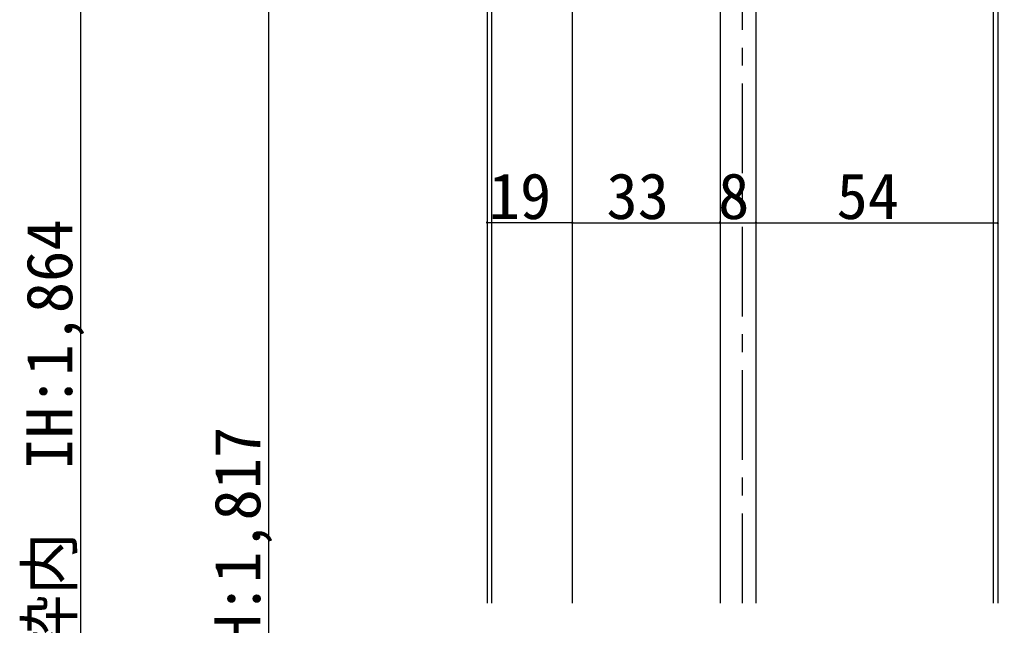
# Model space of a CAD drawing. Units: millimetres, scale not verified. Extents: x -800 to 800, y -554 to 554.
# Drawn here: x -595.1 to -376.5, y 165.4 to 300.7 of the extents above; entities that cross this region are included whole.
import ezdxf
from ezdxf.enums import TextEntityAlignment as Align

# ---------------------------------------------------------------- set-up
doc = ezdxf.new("R2010")
doc.units = ezdxf.units.MM
doc.header["$LTSCALE"] = 4
doc.linetypes.add('CHAIN1', pattern=[8, 5, -1, 1, -1])
doc.layers.add('2-0', color=7, linetype='Continuous', lineweight=25)
doc.styles.add('ＭＳ ゴシック', font='')
doc.styles.get('ＭＳ ゴシック').set_extended_font_data('MS Gothic')

msp = doc.modelspace()

# ---------------------------------------------------------------- linework, layer by layer
at = {"layer": '2-0', "linetype": 'CHAIN1'}
msp.add_line((-433.699, 170.45), (-433.699, 444.516), dxfattribs=at)
at = {"layer": '2-0'}
for p, q in [((-490.699, 427.582), (-490.699, 200.582)), ((-489.699, 427.582), (-489.699, 170.45)), ((-377.699, 427.582), (-377.699, 170.45)), ((-376.699, 427.582), (-376.699, 200.582)), ((-376.699, 427.582), (-376.699, 254.127)), ((-581.504, 406.082), (-581.504, -2.918)), ((-430.699, 403.782), (-430.699, 200.582)), ((-539.516, 372.082), (-539.516, 10.082)), ((-471.699, 372.082), (-471.699, 200.582)), ((-438.699, 372.082), (-438.699, 200.582)), ((-471.699, 281.331), (-471.699, 254.127)), ((-438.699, 281.331), (-438.699, 254.127)), ((-438.699, 281.331), (-438.699, 254.127)), ((-430.699, 281.331), (-430.699, 254.127)), ((-430.699, 281.331), (-430.699, 254.127)), ((-490.699, 277.332), (-490.699, 254.127)), ((-471.699, 277.332), (-471.699, 254.127)), ((-490.855, 255.377), (-490.542, 255.377)), ((-471.699, 255.377), (-490.699, 255.377)), ((-471.855, 255.377), (-471.542, 255.377)), ((-471.542, 255.377), (-471.855, 255.377)), ((-471.699, 255.377), (-438.699, 255.377)), ((-438.542, 255.377), (-438.855, 255.377)), ((-438.855, 255.377), (-438.542, 255.377)), ((-438.699, 255.377), (-430.699, 255.377)), ((-430.542, 255.377), (-430.855, 255.377)), ((-430.855, 255.377), (-430.542, 255.377)), ((-430.699, 255.377), (-376.699, 255.377)), ((-376.542, 255.377), (-376.855, 255.377)), ((-490.699, 200.582), (-490.699, 170.45)), ((-471.699, 200.582), (-471.699, 170.45)), ((-438.699, 200.582), (-438.699, 170.45)), ((-430.699, 200.582), (-430.699, 170.45)), ((-376.699, 200.582), (-376.699, 170.45))]:
    msp.add_line(p, q, dxfattribs=at)
for centre, start, end in [((-490.699, 255.377), 0, 180), ((-471.699, 255.377), 0, 180), ((-471.699, 255.377), 180, 0), ((-438.699, 255.377), 0, 180), ((-438.699, 255.377), 180, 0), ((-430.699, 255.377), 0, 180), ((-430.699, 255.377), 180, 0), ((-376.699, 255.377), 180, 0)]:
    msp.add_arc(centre, 0.156, start, end, dxfattribs=at)

# ---------------------------------------------------------------- texts
at = {"layer": '2-0', "style": 'ＭＳ ゴシック'}
for s, p in [('19', (-490.34, 253.112)), ('33', (-464.056, 253.112)), ('8', (-439.127, 253.112)), ('54', (-412.678, 253.112))]:
    msp.add_text(s, height=10.26, dxfattribs=at).set_placement(p, align=Align.BOTTOM_LEFT)
for s, p in [('枠内\u3000IH:1,864', (-580.255, 158.29)), ('DH:1,817', (-538.267, 153.987))]:
    msp.add_text(s, height=10.26, rotation=90, dxfattribs=at).set_placement(p, align=Align.BOTTOM_LEFT)

doc.saveas('drawing.dxf')
